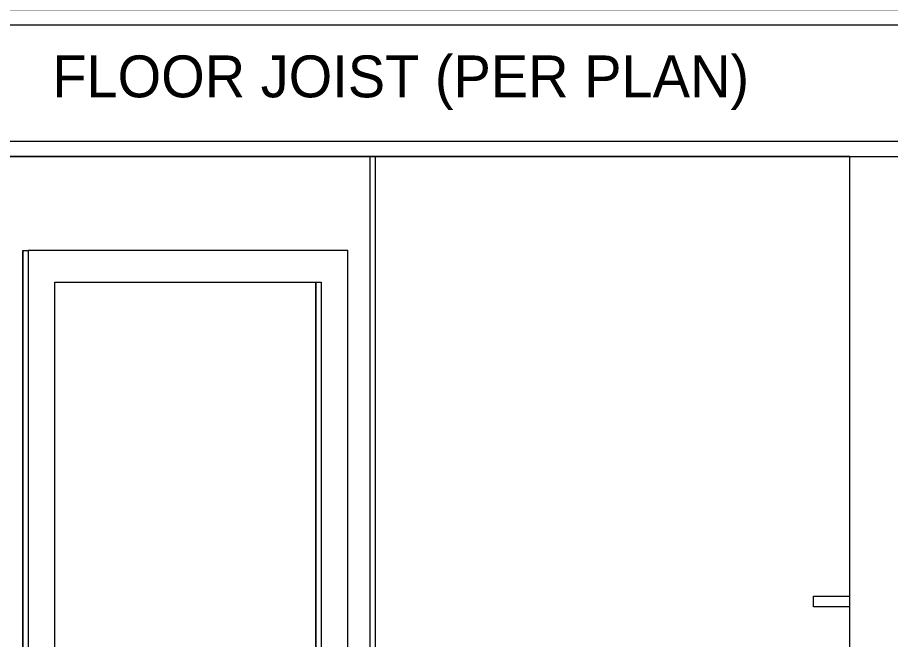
# Model space of a CAD drawing. Extents: x 4834 to 83801, y -13735 to 32221.
# Drawn here: x 13507.5 to 13590.9, y -12446.7 to -12387.3 of the extents above; entities that cross this region are included whole.
import ezdxf

# ---------------------------------------------------------------- set-up
doc = ezdxf.new("R2010")
doc.units = 0
doc.header["$LTSCALE"] = 8
doc.header["$MEASUREMENT"] = 0
doc.linetypes.add('DASHDOT', pattern=[1, 0.5, -0.25, 0, -0.25])
doc.linetypes.add('HIDDEN', pattern=[0.375, 0.25, -0.125])
for name, color, linetype, lineweight in [('A-COLS', 52, 'Continuous', 9), ('A-DOOR-FRAM', 31, 'Continuous', 9), ('Q-CASE', 31, 'Continuous', 9), ('TEXT', 6, 'Continuous', 25)]:
    doc.layers.add(name, color=color, linetype=linetype, lineweight=lineweight)
doc.layers.add('A-DOOR', color=2, linetype='Continuous')
doc.layers.add('ELEVATION', color=7, linetype='Continuous', lineweight=25, true_color=0xdda54b)
doc.layers.add('level', color=7, linetype='HIDDEN', lineweight=15, true_color=0x987172)
doc.styles.get("Standard").update_dxf_attribs({"font": 'stylu.ttf'})

# ---------------------------------------------------------------- blocks, each defined once
blk = doc.blocks.new('Single-Flush - 30_ x 84_-367879-Section 1')
at = {"layer": 'A-DOOR', "lineweight": 9}
for p, q in [((785.638, 0), (785.638, 84)), ((760.726, 0), (785.638, 0))]:
    blk.add_line(p, q, dxfattribs=at)
at = {"layer": 'A-DOOR-FRAM'}
for p, q in [((757.652, 87), (757.652, 0)), ((757.652, 0), (757.652, 87)), ((757.652, 87), (758.182, 87)), ((758.182, 87), (758.182, 0)), ((788.712, 87), (758.182, 87)), ((788.712, 0), (788.712, 87)), ((760.726, 0), (760.726, 84)), ((760.726, 84), (786.168, 84)), ((785.638, 0), (785.638, 84)), ((786.168, 84), (786.168, 0)), ((758.182, 0), (757.652, 0)), ((758.182, 0), (760.726, 0)), ((786.168, 0), (785.638, 0)), ((786.168, 0), (788.712, 0))]:
    blk.add_line(p, q, dxfattribs=at)
blk = doc.blocks.new('BAR_WITH_STOOLS_16588 - BAR_WITH_STOOLS_16588-392758-Section 1')
at = {"layer": 'Q-CASE'}
for p, q in [((833.205, 54), (836.667, 54)), ((833.205, 53), (833.205, 54)), ((836.667, 53), (833.205, 53))]:
    blk.add_line(p, q, dxfattribs=at)

msp = doc.modelspace()

# ---------------------------------------------------------------- linework, layer by layer
at = {"layer": 'A-COLS'}
for p, q in [((13586.99291, -12400.53771), (13594.99291, -12400.53771)), ((13586.99291, -12496.53771), (13586.99291, -12400.53771))]:
    msp.add_line(p, q, dxfattribs=at)
at = {"layer": 'ELEVATION', "color": 6, "linetype": 'Continuous', "lineweight": 0}
for p, q in [((13900.75208, -12387.99524), (13253.25208, -12387.99524)), ((13253.25208, -12399.08018), (13900.75208, -12399.08018)), ((13541.13958, -12400.53771), (13497.24886, -12400.53771)), ((13586.99291, -12400.53771), (13541.13958, -12400.53771)), ((13541.13958, -12400.53771), (13541.13958, -12496.53771)), ((13541.64958, -12400.53771), (13541.64958, -12496.53771)), ((13535.96385, -12412.53771), (13535.96385, -12496.53771))]:
    msp.add_line(p, q, dxfattribs=at)
msp.add_lwpolyline([(13253.25208, -12400.53771), (13900.75208, -12400.53771), (13900.75208, -12386.53771), (13253.25208, -12386.53771)], close=True, dxfattribs=at)
at = {"layer": 'level', "linetype": 'DASHDOT', "lineweight": 0}
msp.add_line((13107.37829, -12400.53771), (14033.81446, -12400.53771), dxfattribs=at)

# ---------------------------------------------------------------- block references
at = {"layer": 'ELEVATION', "color": 6, "linetype": 'Continuous', "lineweight": 0}
for name in ['BAR_WITH_STOOLS_16588 - BAR_WITH_STOOLS_16588-392758-Section 1', 'Single-Flush - 30_ x 84_-367879-Section 1']:
    msp.add_blockref(name, (12750.32625, -12496.53771), dxfattribs=at)

# ---------------------------------------------------------------- texts
at = {"layer": 'TEXT', "insert": (13577.37446, -12390.90205), "char_height": 4, "width": 145.6034963, "attachment_point": 3}
msp.add_mtext('{\\fStylus BT|b0|i0|c0|p34;FLOOR JOIST (PER PLAN)}', dxfattribs=at)

doc.saveas('drawing.dxf')
